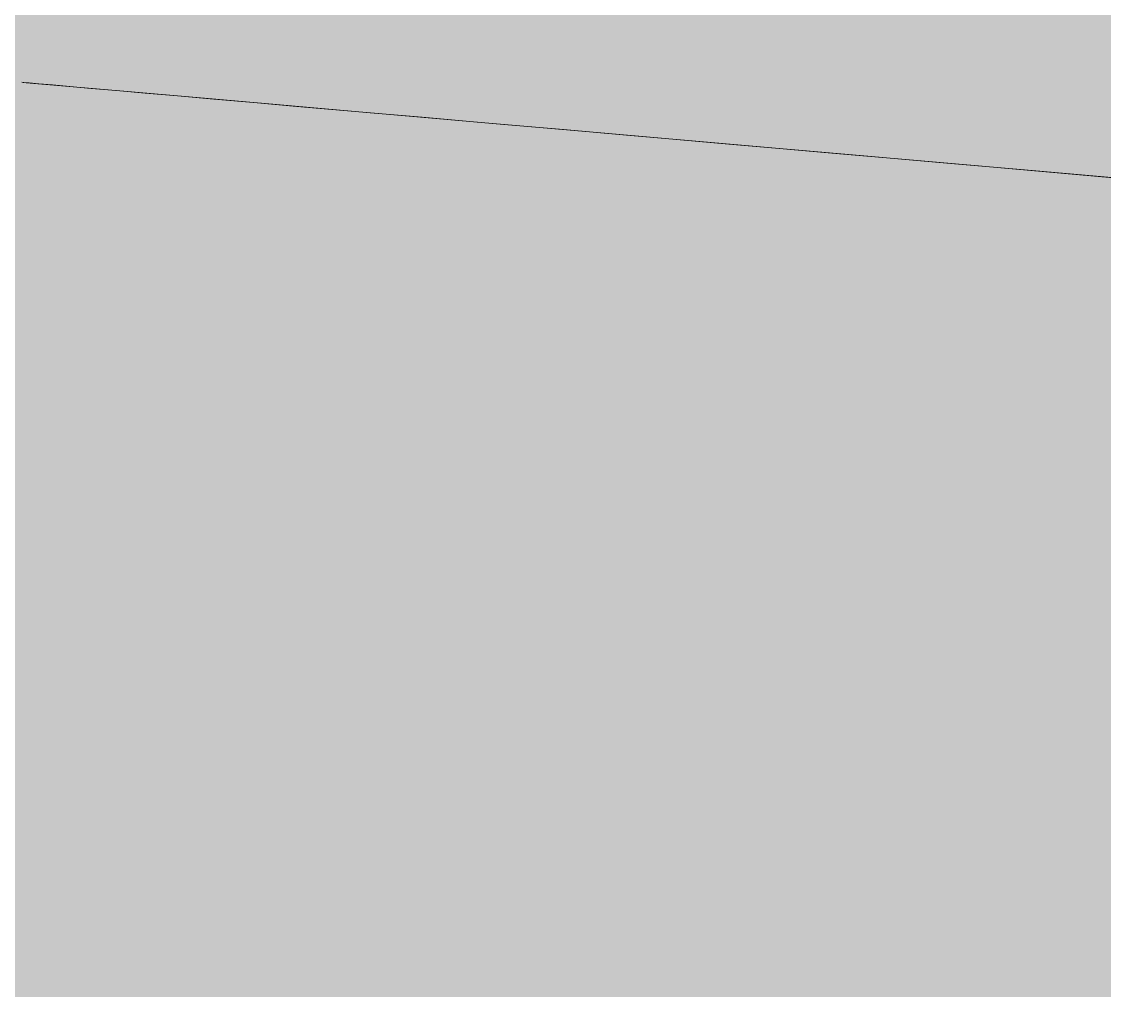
# Model space of a CAD drawing. Header units: millimetres. Extents: x 632 to 546626, y -3890 to 22200.
# Drawn here: x 389634.524 to 389636.733, y 16898.469 to 16900.447 of the extents above; entities that cross this region are included whole.
import ezdxf

# ---------------------------------------------------------------- set-up
doc = ezdxf.new("R2010")
doc.units = ezdxf.units.MM
doc.layers.add('A-270-M_ROOF', color=132, linetype='Continuous', lineweight=13)
doc.layers.add('A-770-ME_FFE_SA', color=91, linetype='Continuous', lineweight=13)

# ---------------------------------------------------------------- blocks, each defined once
blk = doc.blocks.new('Static Line_Sayfa_Metal Deck_Pan Mount - Up to 15 _ pitch - Max 2 Users-1845519-S6_501-SECTION A6')
at = {"layer": 'A-770-ME_FFE_SA', "lineweight": 5, "transparency": 33554432}
for points in [[(4567736.1194, 16883.1307), (4567740.3464, 16931.4452), (4567541.1074, 16948.8763), (4567536.8805, 16900.5619), (4567715.6604, 16884.9207)], [(4567736.1194, 16883.1307), (4567740.3464, 16931.4452), (4567541.1074, 16948.8763), (4567536.8805, 16900.5619), (4567715.6604, 16884.9207)], [(4567736.1194, 16883.1307), (4567740.3464, 16931.4452), (4567541.1074, 16948.8763), (4567536.8805, 16900.5619), (4567715.6604, 16884.9207)], [(4567736.1194, 16883.1307), (4567740.3464, 16931.4452), (4567541.1074, 16948.8763), (4567536.8805, 16900.5619), (4567715.6604, 16884.9207)], [(4567736.1194, 16883.1307), (4567740.3464, 16931.4452), (4567541.1074, 16948.8763), (4567536.8805, 16900.5619), (4567715.6604, 16884.9207)], [(4567736.1194, 16883.1307), (4567740.3464, 16931.4452), (4567541.1074, 16948.8763), (4567536.8805, 16900.5619), (4567715.6604, 16884.9207)], [(4567736.1194, 16883.1307), (4567740.3464, 16931.4452), (4567541.1074, 16948.8763), (4567536.8805, 16900.5619), (4567715.6604, 16884.9207)], [(4567736.1194, 16883.1307), (4567740.3464, 16931.4452), (4567541.1074, 16948.8763), (4567536.8805, 16900.5619), (4567715.6604, 16884.9207)], [(4567736.1194, 16883.1307), (4567740.3464, 16931.4452), (4567541.1075, 16948.8763), (4567536.8805, 16900.5619), (4567715.6604, 16884.9207)], [(4567736.1194, 16883.1307), (4567740.3464, 16931.4452), (4567541.1074, 16948.8763), (4567536.8805, 16900.5619), (4567715.6604, 16884.9207)], [(4567735.9451, 16881.1383), (4567740.1721, 16929.4528), (4567540.9331, 16946.8839), (4567536.7062, 16898.5695), (4567715.6604, 16882.913)], [(4567735.9451, 16881.1383), (4567740.1721, 16929.4528), (4567540.9331, 16946.8839), (4567536.7062, 16898.5695), (4567715.6604, 16882.913)], [(4567735.9451, 16881.1383), (4567740.1721, 16929.4528), (4567540.9331, 16946.8839), (4567536.7062, 16898.5695), (4567715.6604, 16882.913)], [(4567735.9451, 16881.1383), (4567740.1721, 16929.4528), (4567540.9331, 16946.8839), (4567536.7062, 16898.5695), (4567715.6604, 16882.913)], [(4567735.9451, 16881.1383), (4567740.1721, 16929.4528), (4567540.9331, 16946.8839), (4567536.7062, 16898.5695), (4567715.6604, 16882.913)], [(4567735.9451, 16881.1383), (4567740.1721, 16929.4528), (4567540.9331, 16946.8839), (4567536.7062, 16898.5695), (4567715.6604, 16882.913)], [(4567735.9451, 16881.1383), (4567740.1721, 16929.4528), (4567540.9331, 16946.8839), (4567536.7062, 16898.5695), (4567715.6604, 16882.913)], [(4567735.9451, 16881.1383), (4567740.1721, 16929.4528), (4567540.9331, 16946.8839), (4567536.7062, 16898.5695), (4567715.6604, 16882.913)], [(4567735.9451, 16881.1383), (4567740.1721, 16929.4528), (4567540.9331, 16946.8839), (4567536.7062, 16898.5695), (4567715.6604, 16882.913)], [(4567735.9451, 16881.1383), (4567740.1721, 16929.4528), (4567540.9331, 16946.8839), (4567536.7062, 16898.5695), (4567715.6604, 16882.913)]]:
    blk.add_hatch(color=256, dxfattribs=at).paths.add_polyline_path(points)
at = {"layer": 'A-770-ME_FFE_SA', "lineweight": 5}
for p, q in [((4567592.0865, 16900.3219), (4567592.0782, 16900.3227)), ((4567592.0865, 16900.3219), (4567592.0782, 16900.3227)), ((4567592.0865, 16900.3219), (4567592.0782, 16900.3227)), ((4567592.0865, 16900.3219), (4567592.0782, 16900.3227)), ((4567592.0865, 16900.3219), (4567592.0782, 16900.3227)), ((4567592.0865, 16900.3219), (4567592.0782, 16900.3227)), ((4567592.0865, 16900.3219), (4567592.0782, 16900.3227)), ((4567592.0865, 16900.3219), (4567592.0782, 16900.3227)), ((4567592.0865, 16900.3219), (4567592.0782, 16900.3227)), ((4567592.0865, 16900.3219), (4567592.0782, 16900.3227)), ((4567592.0865, 16900.3219), (4567592.0782, 16900.3227)), ((4567592.0865, 16900.3219), (4567592.0782, 16900.3227)), ((4567592.081, 16900.3224), (4567592.0929, 16900.3214)), ((4567592.081, 16900.3224), (4567592.0929, 16900.3214)), ((4567592.081, 16900.3224), (4567592.0929, 16900.3214)), ((4567592.081, 16900.3224), (4567592.0929, 16900.3214)), ((4567592.081, 16900.3224), (4567592.0929, 16900.3214)), ((4567592.081, 16900.3224), (4567592.0929, 16900.3214)), ((4567592.081, 16900.3224), (4567592.0929, 16900.3214)), ((4567592.081, 16900.3224), (4567592.0929, 16900.3214)), ((4567592.081, 16900.3224), (4567592.0929, 16900.3214)), ((4567592.081, 16900.3224), (4567592.0929, 16900.3214)), ((4567592.081, 16900.3224), (4567592.0929, 16900.3214)), ((4567592.081, 16900.3224), (4567592.0929, 16900.3214)), ((4567592.1027, 16900.3205), (4567592.0865, 16900.3219)), ((4567592.1027, 16900.3205), (4567592.0865, 16900.3219)), ((4567592.1027, 16900.3205), (4567592.0865, 16900.3219)), ((4567592.1027, 16900.3205), (4567592.0865, 16900.3219)), ((4567592.1027, 16900.3205), (4567592.0865, 16900.3219)), ((4567592.1027, 16900.3205), (4567592.0865, 16900.3219)), ((4567592.1027, 16900.3205), (4567592.0865, 16900.3219)), ((4567592.1027, 16900.3205), (4567592.0865, 16900.3219)), ((4567592.1027, 16900.3205), (4567592.0865, 16900.3219)), ((4567592.1027, 16900.3205), (4567592.0865, 16900.3219)), ((4567592.1027, 16900.3205), (4567592.0865, 16900.3219)), ((4567592.1027, 16900.3205), (4567592.0865, 16900.3219)), ((4567592.0929, 16900.3214), (4567592.1128, 16900.3196)), ((4567592.0929, 16900.3214), (4567592.1128, 16900.3196)), ((4567592.0929, 16900.3214), (4567592.1128, 16900.3196)), ((4567592.0929, 16900.3214), (4567592.1128, 16900.3196)), ((4567592.0929, 16900.3214), (4567592.1128, 16900.3196)), ((4567592.0929, 16900.3214), (4567592.1128, 16900.3196)), ((4567592.0929, 16900.3214), (4567592.1128, 16900.3196)), ((4567592.0929, 16900.3214), (4567592.1128, 16900.3196)), ((4567592.0929, 16900.3214), (4567592.1128, 16900.3196)), ((4567592.0929, 16900.3214), (4567592.1128, 16900.3196)), ((4567592.0929, 16900.3214), (4567592.1128, 16900.3196)), ((4567592.0929, 16900.3214), (4567592.1128, 16900.3196)), ((4567592.1268, 16900.3184), (4567592.1027, 16900.3205)), ((4567592.1268, 16900.3184), (4567592.1027, 16900.3205)), ((4567592.1268, 16900.3184), (4567592.1027, 16900.3205)), ((4567592.1268, 16900.3184), (4567592.1027, 16900.3205)), ((4567592.1268, 16900.3184), (4567592.1027, 16900.3205)), ((4567592.1268, 16900.3184), (4567592.1027, 16900.3205)), ((4567592.1268, 16900.3184), (4567592.1027, 16900.3205)), ((4567592.1268, 16900.3184), (4567592.1027, 16900.3205)), ((4567592.1268, 16900.3184), (4567592.1027, 16900.3205)), ((4567592.1268, 16900.3184), (4567592.1027, 16900.3205)), ((4567592.1268, 16900.3184), (4567592.1027, 16900.3205)), ((4567592.1268, 16900.3184), (4567592.1027, 16900.3205)), ((4567592.1128, 16900.3196), (4567592.1406, 16900.3172)), ((4567592.1128, 16900.3196), (4567592.1406, 16900.3172)), ((4567592.1128, 16900.3196), (4567592.1406, 16900.3172)), ((4567592.1128, 16900.3196), (4567592.1406, 16900.3172)), ((4567592.1128, 16900.3196), (4567592.1406, 16900.3172)), ((4567592.1128, 16900.3196), (4567592.1406, 16900.3172)), ((4567592.1128, 16900.3196), (4567592.1406, 16900.3172)), ((4567592.1128, 16900.3196), (4567592.1406, 16900.3172)), ((4567592.1128, 16900.3196), (4567592.1406, 16900.3172)), ((4567592.1128, 16900.3196), (4567592.1406, 16900.3172)), ((4567592.1128, 16900.3196), (4567592.1406, 16900.3172)), ((4567592.1128, 16900.3196), (4567592.1406, 16900.3172)), ((4567592.1588, 16900.3156), (4567592.1268, 16900.3184)), ((4567592.1588, 16900.3156), (4567592.1268, 16900.3184)), ((4567592.1588, 16900.3156), (4567592.1268, 16900.3184)), ((4567592.1588, 16900.3156), (4567592.1268, 16900.3184)), ((4567592.1588, 16900.3156), (4567592.1268, 16900.3184)), ((4567592.1588, 16900.3156), (4567592.1268, 16900.3184)), ((4567592.1588, 16900.3156), (4567592.1268, 16900.3184)), ((4567592.1588, 16900.3156), (4567592.1268, 16900.3184)), ((4567592.1588, 16900.3156), (4567592.1268, 16900.3184)), ((4567592.1588, 16900.3156), (4567592.1268, 16900.3184)), ((4567592.1588, 16900.3156), (4567592.1268, 16900.3184)), ((4567592.1588, 16900.3156), (4567592.1268, 16900.3184)), ((4567592.1406, 16900.3172), (4567592.1762, 16900.3141)), ((4567592.1406, 16900.3172), (4567592.1762, 16900.3141)), ((4567592.1406, 16900.3172), (4567592.1762, 16900.3141)), ((4567592.1406, 16900.3172), (4567592.1762, 16900.3141)), ((4567592.1406, 16900.3172), (4567592.1762, 16900.3141)), ((4567592.1406, 16900.3172), (4567592.1762, 16900.3141)), ((4567592.1406, 16900.3172), (4567592.1762, 16900.3141)), ((4567592.1406, 16900.3172), (4567592.1762, 16900.3141)), ((4567592.1406, 16900.3172), (4567592.1762, 16900.3141)), ((4567592.1406, 16900.3172), (4567592.1762, 16900.3141)), ((4567592.1406, 16900.3172), (4567592.1762, 16900.3141)), ((4567592.1406, 16900.3172), (4567592.1762, 16900.3141)), ((4567592.1986, 16900.3121), (4567592.1588, 16900.3156)), ((4567592.1986, 16900.3121), (4567592.1588, 16900.3156)), ((4567592.1986, 16900.3121), (4567592.1588, 16900.3156)), ((4567592.1986, 16900.3121), (4567592.1588, 16900.3156)), ((4567592.1986, 16900.3121), (4567592.1588, 16900.3156)), ((4567592.1986, 16900.3121), (4567592.1588, 16900.3156)), ((4567592.1986, 16900.3121), (4567592.1588, 16900.3156)), ((4567592.1986, 16900.3121), (4567592.1588, 16900.3156)), ((4567592.1986, 16900.3121), (4567592.1588, 16900.3156)), ((4567592.1986, 16900.3121), (4567592.1588, 16900.3156)), ((4567592.1986, 16900.3121), (4567592.1588, 16900.3156)), ((4567592.1986, 16900.3121), (4567592.1588, 16900.3156)), ((4567592.1762, 16900.3141), (4567592.2196, 16900.3103)), ((4567592.1762, 16900.3141), (4567592.2196, 16900.3103)), ((4567592.1762, 16900.3141), (4567592.2196, 16900.3103)), ((4567592.1762, 16900.3141), (4567592.2196, 16900.3103)), ((4567592.1762, 16900.3141), (4567592.2196, 16900.3103)), ((4567592.1762, 16900.3141), (4567592.2196, 16900.3103)), ((4567592.1762, 16900.3141), (4567592.2196, 16900.3103)), ((4567592.1762, 16900.3141), (4567592.2196, 16900.3103)), ((4567592.1762, 16900.3141), (4567592.2196, 16900.3103)), ((4567592.1762, 16900.3141), (4567592.2196, 16900.3103)), ((4567592.1762, 16900.3141), (4567592.2196, 16900.3103)), ((4567592.1762, 16900.3141), (4567592.2196, 16900.3103)), ((4567592.2462, 16900.3079), (4567592.1986, 16900.3121)), ((4567592.2462, 16900.3079), (4567592.1986, 16900.3121)), ((4567592.2462, 16900.3079), (4567592.1986, 16900.3121)), ((4567592.2462, 16900.3079), (4567592.1986, 16900.3121)), ((4567592.2462, 16900.3079), (4567592.1986, 16900.3121)), ((4567592.2462, 16900.3079), (4567592.1986, 16900.3121)), ((4567592.2462, 16900.3079), (4567592.1986, 16900.3121)), ((4567592.2462, 16900.3079), (4567592.1986, 16900.3121)), ((4567592.2462, 16900.3079), (4567592.1986, 16900.3121)), ((4567592.2462, 16900.3079), (4567592.1986, 16900.3121)), ((4567592.2462, 16900.3079), (4567592.1986, 16900.3121)), ((4567592.2462, 16900.3079), (4567592.1986, 16900.3121)), ((4567592.2196, 16900.3103), (4567592.2707, 16900.3058)), ((4567592.2196, 16900.3103), (4567592.2707, 16900.3058)), ((4567592.2196, 16900.3103), (4567592.2707, 16900.3058)), ((4567592.2196, 16900.3103), (4567592.2707, 16900.3058)), ((4567592.2196, 16900.3103), (4567592.2707, 16900.3058)), ((4567592.2196, 16900.3103), (4567592.2707, 16900.3058)), ((4567592.2196, 16900.3103), (4567592.2707, 16900.3058)), ((4567592.2196, 16900.3103), (4567592.2707, 16900.3058)), ((4567592.2196, 16900.3103), (4567592.2707, 16900.3058)), ((4567592.2196, 16900.3103), (4567592.2707, 16900.3058)), ((4567592.2196, 16900.3103), (4567592.2707, 16900.3058)), ((4567592.2196, 16900.3103), (4567592.2707, 16900.3058)), ((4567592.3015, 16900.3031), (4567592.2462, 16900.3079)), ((4567592.3015, 16900.3031), (4567592.2462, 16900.3079)), ((4567592.3015, 16900.3031), (4567592.2462, 16900.3079)), ((4567592.3015, 16900.3031), (4567592.2462, 16900.3079)), ((4567592.3015, 16900.3031), (4567592.2462, 16900.3079)), ((4567592.3015, 16900.3031), (4567592.2462, 16900.3079)), ((4567592.3015, 16900.3031), (4567592.2462, 16900.3079)), ((4567592.3015, 16900.3031), (4567592.2462, 16900.3079)), ((4567592.3015, 16900.3031), (4567592.2462, 16900.3079)), ((4567592.3015, 16900.3031), (4567592.2462, 16900.3079)), ((4567592.3015, 16900.3031), (4567592.2462, 16900.3079)), ((4567592.3015, 16900.3031), (4567592.2462, 16900.3079)), ((4567592.2707, 16900.3058), (4567592.3295, 16900.3007)), ((4567592.2707, 16900.3058), (4567592.3295, 16900.3007)), ((4567592.2707, 16900.3058), (4567592.3295, 16900.3007)), ((4567592.2707, 16900.3058), (4567592.3295, 16900.3007)), ((4567592.2707, 16900.3058), (4567592.3295, 16900.3007)), ((4567592.2707, 16900.3058), (4567592.3295, 16900.3007)), ((4567592.2707, 16900.3058), (4567592.3295, 16900.3007)), ((4567592.2707, 16900.3058), (4567592.3295, 16900.3007)), ((4567592.2707, 16900.3058), (4567592.3295, 16900.3007)), ((4567592.2707, 16900.3058), (4567592.3295, 16900.3007)), ((4567592.2707, 16900.3058), (4567592.3295, 16900.3007)), ((4567592.2707, 16900.3058), (4567592.3295, 16900.3007)), ((4567592.3644, 16900.2976), (4567592.3015, 16900.3031)), ((4567592.3644, 16900.2976), (4567592.3015, 16900.3031)), ((4567592.3644, 16900.2976), (4567592.3015, 16900.3031)), ((4567592.3644, 16900.2976), (4567592.3015, 16900.3031)), ((4567592.3644, 16900.2976), (4567592.3015, 16900.3031)), ((4567592.3644, 16900.2976), (4567592.3015, 16900.3031)), ((4567592.3644, 16900.2976), (4567592.3015, 16900.3031)), ((4567592.3644, 16900.2976), (4567592.3015, 16900.3031)), ((4567592.3644, 16900.2976), (4567592.3015, 16900.3031)), ((4567592.3644, 16900.2976), (4567592.3015, 16900.3031)), ((4567592.3644, 16900.2976), (4567592.3015, 16900.3031)), ((4567592.3644, 16900.2976), (4567592.3015, 16900.3031)), ((4567592.3295, 16900.3007), (4567592.3959, 16900.2949)), ((4567592.3295, 16900.3007), (4567592.3959, 16900.2949)), ((4567592.3295, 16900.3007), (4567592.3959, 16900.2949)), ((4567592.3295, 16900.3007), (4567592.3959, 16900.2949)), ((4567592.3295, 16900.3007), (4567592.3959, 16900.2949)), ((4567592.3295, 16900.3007), (4567592.3959, 16900.2949)), ((4567592.3295, 16900.3007), (4567592.3959, 16900.2949)), ((4567592.3295, 16900.3007), (4567592.3959, 16900.2949)), ((4567592.3295, 16900.3007), (4567592.3959, 16900.2949)), ((4567592.3295, 16900.3007), (4567592.3959, 16900.2949)), ((4567592.3295, 16900.3007), (4567592.3959, 16900.2949)), ((4567592.3295, 16900.3007), (4567592.3959, 16900.2949)), ((4567592.4348, 16900.2915), (4567592.3644, 16900.2976)), ((4567592.4348, 16900.2915), (4567592.3644, 16900.2976)), ((4567592.4348, 16900.2915), (4567592.3644, 16900.2976)), ((4567592.4348, 16900.2915), (4567592.3644, 16900.2976)), ((4567592.4348, 16900.2915), (4567592.3644, 16900.2976)), ((4567592.4348, 16900.2915), (4567592.3644, 16900.2976)), ((4567592.4348, 16900.2915), (4567592.3644, 16900.2976)), ((4567592.4348, 16900.2915), (4567592.3644, 16900.2976)), ((4567592.4348, 16900.2915), (4567592.3644, 16900.2976)), ((4567592.4348, 16900.2915), (4567592.3644, 16900.2976)), ((4567592.4348, 16900.2915), (4567592.3644, 16900.2976)), ((4567592.4348, 16900.2915), (4567592.3644, 16900.2976)), ((4567592.4348, 16900.2915), (4567592.3644, 16900.2976)), ((4567592.3959, 16900.2949), (4567592.4696, 16900.2884)), ((4567592.3959, 16900.2949), (4567592.4696, 16900.2884)), ((4567592.3959, 16900.2949), (4567592.4696, 16900.2884)), ((4567592.3959, 16900.2949), (4567592.4696, 16900.2884)), ((4567592.3959, 16900.2949), (4567592.4696, 16900.2884)), ((4567592.3959, 16900.2949), (4567592.4696, 16900.2884)), ((4567592.3959, 16900.2949), (4567592.4696, 16900.2884)), ((4567592.3959, 16900.2949), (4567592.4696, 16900.2884)), ((4567592.3959, 16900.2949), (4567592.4696, 16900.2884)), ((4567592.3959, 16900.2949), (4567592.4696, 16900.2884)), ((4567592.3959, 16900.2949), (4567592.4696, 16900.2884)), ((4567592.3959, 16900.2949), (4567592.4696, 16900.2884)), ((4567592.5125, 16900.2847), (4567592.4348, 16900.2915)), ((4567592.5125, 16900.2847), (4567592.4348, 16900.2915)), ((4567592.5125, 16900.2847), (4567592.4348, 16900.2915)), ((4567592.5125, 16900.2847), (4567592.4348, 16900.2915)), ((4567592.5125, 16900.2847), (4567592.4348, 16900.2915)), ((4567592.5125, 16900.2847), (4567592.4348, 16900.2915)), ((4567592.5125, 16900.2847), (4567592.4348, 16900.2915)), ((4567592.5125, 16900.2847), (4567592.4348, 16900.2915)), ((4567592.5125, 16900.2847), (4567592.4348, 16900.2915)), ((4567592.5125, 16900.2847), (4567592.4348, 16900.2915)), ((4567592.5125, 16900.2847), (4567592.4348, 16900.2915)), ((4567592.5125, 16900.2847), (4567592.4348, 16900.2915)), ((4567592.4696, 16900.2884), (4567592.5508, 16900.2813)), ((4567592.4696, 16900.2884), (4567592.5508, 16900.2813)), ((4567592.4696, 16900.2884), (4567592.5508, 16900.2813)), ((4567592.4696, 16900.2884), (4567592.5508, 16900.2813)), ((4567592.4696, 16900.2884), (4567592.5508, 16900.2813)), ((4567592.4696, 16900.2884), (4567592.5508, 16900.2813)), ((4567592.4696, 16900.2884), (4567592.5508, 16900.2813)), ((4567592.4696, 16900.2884), (4567592.5508, 16900.2813)), ((4567592.4696, 16900.2884), (4567592.5508, 16900.2813)), ((4567592.4696, 16900.2884), (4567592.5508, 16900.2813)), ((4567592.4696, 16900.2884), (4567592.5508, 16900.2813)), ((4567592.4696, 16900.2884), (4567592.5508, 16900.2813)), ((4567592.5975, 16900.2772), (4567592.5125, 16900.2847)), ((4567592.5975, 16900.2772), (4567592.5125, 16900.2847)), ((4567592.5975, 16900.2772), (4567592.5125, 16900.2847)), ((4567592.5975, 16900.2772), (4567592.5125, 16900.2847)), ((4567592.5975, 16900.2772), (4567592.5125, 16900.2847)), ((4567592.5975, 16900.2772), (4567592.5125, 16900.2847)), ((4567592.5975, 16900.2772), (4567592.5125, 16900.2847)), ((4567592.5975, 16900.2772), (4567592.5125, 16900.2847)), ((4567592.5975, 16900.2772), (4567592.5125, 16900.2847)), ((4567592.5975, 16900.2772), (4567592.5125, 16900.2847)), ((4567592.5976, 16900.2772), (4567592.5125, 16900.2847)), ((4567592.5975, 16900.2772), (4567592.5125, 16900.2847)), ((4567592.5508, 16900.2813), (4567592.6391, 16900.2736)), ((4567592.5508, 16900.2813), (4567592.6391, 16900.2736)), ((4567592.5508, 16900.2813), (4567592.6391, 16900.2736)), ((4567592.5508, 16900.2813), (4567592.6391, 16900.2736)), ((4567592.5508, 16900.2813), (4567592.6391, 16900.2736)), ((4567592.5508, 16900.2813), (4567592.6391, 16900.2736)), ((4567592.5508, 16900.2813), (4567592.6391, 16900.2736)), ((4567592.5508, 16900.2813), (4567592.6391, 16900.2736)), ((4567592.5508, 16900.2813), (4567592.6391, 16900.2736)), ((4567592.5508, 16900.2813), (4567592.6391, 16900.2736)), ((4567592.5508, 16900.2813), (4567592.6391, 16900.2736)), ((4567592.5508, 16900.2813), (4567592.6391, 16900.2736)), ((4567592.6897, 16900.2692), (4567592.5975, 16900.2772)), ((4567592.6897, 16900.2692), (4567592.5975, 16900.2772)), ((4567592.6897, 16900.2692), (4567592.5975, 16900.2772)), ((4567592.6897, 16900.2692), (4567592.5975, 16900.2772)), ((4567592.6897, 16900.2692), (4567592.5975, 16900.2772)), ((4567592.6897, 16900.2692), (4567592.5975, 16900.2772)), ((4567592.6897, 16900.2692), (4567592.5975, 16900.2772)), ((4567592.6897, 16900.2692), (4567592.5975, 16900.2772)), ((4567592.6897, 16900.2692), (4567592.5975, 16900.2772)), ((4567592.6897, 16900.2692), (4567592.5975, 16900.2772)), ((4567592.6897, 16900.2692), (4567592.5975, 16900.2772)), ((4567592.6897, 16900.2692), (4567592.5976, 16900.2772)), ((4567592.6391, 16900.2736), (4567592.7344, 16900.2652)), ((4567592.6391, 16900.2736), (4567592.7344, 16900.2652)), ((4567592.6391, 16900.2736), (4567592.7344, 16900.2652)), ((4567592.6391, 16900.2736), (4567592.7344, 16900.2652)), ((4567592.6391, 16900.2736), (4567592.7344, 16900.2652)), ((4567592.6391, 16900.2736), (4567592.7344, 16900.2652)), ((4567592.6391, 16900.2736), (4567592.7344, 16900.2652)), ((4567592.6391, 16900.2736), (4567592.7344, 16900.2652)), ((4567592.6391, 16900.2736), (4567592.7344, 16900.2652)), ((4567592.6391, 16900.2736), (4567592.7344, 16900.2652)), ((4567592.6391, 16900.2736), (4567592.7345, 16900.2652)), ((4567592.6391, 16900.2736), (4567592.7344, 16900.2652)), ((4567592.7888, 16900.2605), (4567592.6897, 16900.2692)), ((4567592.7888, 16900.2605), (4567592.6897, 16900.2692)), ((4567592.7888, 16900.2605), (4567592.6897, 16900.2692)), ((4567592.7888, 16900.2605), (4567592.6897, 16900.2692)), ((4567592.7888, 16900.2605), (4567592.6897, 16900.2692)), ((4567592.7888, 16900.2605), (4567592.6897, 16900.2692)), ((4567592.7888, 16900.2605), (4567592.6897, 16900.2692)), ((4567592.7888, 16900.2605), (4567592.6897, 16900.2692)), ((4567592.7888, 16900.2605), (4567592.6897, 16900.2692)), ((4567592.7888, 16900.2605), (4567592.6897, 16900.2692)), ((4567592.7888, 16900.2605), (4567592.6897, 16900.2692)), ((4567592.7888, 16900.2605), (4567592.6897, 16900.2692)), ((4567592.7344, 16900.2652), (4567592.8367, 16900.2563)), ((4567592.7344, 16900.2652), (4567592.8367, 16900.2563)), ((4567592.7344, 16900.2652), (4567592.8367, 16900.2563)), ((4567592.7344, 16900.2652), (4567592.8367, 16900.2563)), ((4567592.7344, 16900.2652), (4567592.8367, 16900.2563)), ((4567592.7344, 16900.2652), (4567592.8367, 16900.2563)), ((4567592.7344, 16900.2652), (4567592.8367, 16900.2563)), ((4567592.7344, 16900.2652), (4567592.8367, 16900.2563)), ((4567592.7344, 16900.2652), (4567592.8367, 16900.2563)), ((4567592.7344, 16900.2652), (4567592.8367, 16900.2563)), ((4567592.7344, 16900.2652), (4567592.8367, 16900.2563)), ((4567592.7345, 16900.2652), (4567592.8367, 16900.2563)), ((4567592.8948, 16900.2512), (4567592.7888, 16900.2605)), ((4567592.8948, 16900.2512), (4567592.7888, 16900.2605)), ((4567592.8948, 16900.2512), (4567592.7888, 16900.2605)), ((4567592.8948, 16900.2512), (4567592.7888, 16900.2605)), ((4567592.8948, 16900.2512), (4567592.7888, 16900.2605)), ((4567592.8948, 16900.2512), (4567592.7888, 16900.2605)), ((4567592.8948, 16900.2512), (4567592.7888, 16900.2605)), ((4567592.8948, 16900.2512), (4567592.7888, 16900.2605)), ((4567592.8948, 16900.2512), (4567592.7888, 16900.2605)), ((4567592.8948, 16900.2512), (4567592.7888, 16900.2605)), ((4567592.8948, 16900.2512), (4567592.7888, 16900.2605)), ((4567592.8948, 16900.2512), (4567592.7888, 16900.2605)), ((4567592.8367, 16900.2563), (4567592.9457, 16900.2467)), ((4567592.8367, 16900.2563), (4567592.9457, 16900.2467)), ((4567592.8367, 16900.2563), (4567592.9457, 16900.2467)), ((4567592.8367, 16900.2563), (4567592.9457, 16900.2467)), ((4567592.8367, 16900.2563), (4567592.9457, 16900.2467)), ((4567592.8367, 16900.2563), (4567592.9457, 16900.2467)), ((4567592.8367, 16900.2563), (4567592.9457, 16900.2467)), ((4567592.8367, 16900.2563), (4567592.9457, 16900.2467)), ((4567592.8367, 16900.2563), (4567592.9457, 16900.2467)), ((4567592.8367, 16900.2563), (4567592.9457, 16900.2467)), ((4567592.8367, 16900.2563), (4567592.9458, 16900.2467)), ((4567592.8367, 16900.2563), (4567592.9457, 16900.2467)), ((4567593.0073, 16900.2414), (4567592.8948, 16900.2512)), ((4567593.0073, 16900.2414), (4567592.8948, 16900.2512)), ((4567593.0073, 16900.2414), (4567592.8948, 16900.2512)), ((4567593.0073, 16900.2414), (4567592.8948, 16900.2512)), ((4567593.0073, 16900.2414), (4567592.8948, 16900.2512)), ((4567593.0073, 16900.2414), (4567592.8948, 16900.2512)), ((4567593.0073, 16900.2414), (4567592.8948, 16900.2512)), ((4567593.0073, 16900.2414), (4567592.8948, 16900.2512)), ((4567593.0073, 16900.2414), (4567592.8948, 16900.2512)), ((4567593.0073, 16900.2414), (4567592.8948, 16900.2512)), ((4567593.0073, 16900.2414), (4567592.8948, 16900.2512)), ((4567593.0073, 16900.2414), (4567592.8948, 16900.2512)), ((4567592.9457, 16900.2467), (4567593.0613, 16900.2366)), ((4567592.9457, 16900.2467), (4567593.0613, 16900.2366)), ((4567592.9457, 16900.2467), (4567593.0613, 16900.2366)), ((4567592.9457, 16900.2467), (4567593.0613, 16900.2366)), ((4567592.9457, 16900.2467), (4567593.0613, 16900.2366)), ((4567592.9457, 16900.2467), (4567593.0613, 16900.2366)), ((4567592.9457, 16900.2467), (4567593.0613, 16900.2366)), ((4567592.9457, 16900.2467), (4567593.0613, 16900.2366)), ((4567592.9457, 16900.2467), (4567593.0613, 16900.2366)), ((4567592.9457, 16900.2467), (4567593.0613, 16900.2366)), ((4567592.9457, 16900.2467), (4567593.0613, 16900.2366)), ((4567592.9458, 16900.2467), (4567593.0613, 16900.2366)), ((4567593.1264, 16900.2309), (4567593.0073, 16900.2414)), ((4567593.1264, 16900.2309), (4567593.0073, 16900.2414)), ((4567593.1264, 16900.2309), (4567593.0073, 16900.2414)), ((4567593.1264, 16900.2309), (4567593.0073, 16900.2414)), ((4567593.1264, 16900.2309), (4567593.0073, 16900.2414)), ((4567593.1264, 16900.2309), (4567593.0073, 16900.2414)), ((4567593.1264, 16900.2309), (4567593.0073, 16900.2414)), ((4567593.1264, 16900.2309), (4567593.0073, 16900.2414)), ((4567593.1264, 16900.2309), (4567593.0073, 16900.2414)), ((4567593.1264, 16900.2309), (4567593.0073, 16900.2414)), ((4567593.1264, 16900.2309), (4567593.0073, 16900.2414)), ((4567593.1264, 16900.2309), (4567593.0073, 16900.2414)), ((4567593.0613, 16900.2366), (4567593.1833, 16900.226)), ((4567593.0613, 16900.2366), (4567593.1833, 16900.226)), ((4567593.0613, 16900.2366), (4567593.1833, 16900.226)), ((4567593.0613, 16900.2366), (4567593.1833, 16900.226)), ((4567593.0613, 16900.2366), (4567593.1833, 16900.226)), ((4567593.0613, 16900.2366), (4567593.1833, 16900.226)), ((4567593.0613, 16900.2366), (4567593.1833, 16900.226)), ((4567593.0613, 16900.2366), (4567593.1833, 16900.226)), ((4567593.0613, 16900.2366), (4567593.1833, 16900.226)), ((4567593.0613, 16900.2366), (4567593.1833, 16900.226)), ((4567593.0613, 16900.2366), (4567593.1833, 16900.226)), ((4567593.0613, 16900.2366), (4567593.1833, 16900.226)), ((4567593.2517, 16900.22), (4567593.1264, 16900.2309)), ((4567593.2517, 16900.22), (4567593.1264, 16900.2309)), ((4567593.2517, 16900.22), (4567593.1264, 16900.2309)), ((4567593.2517, 16900.22), (4567593.1264, 16900.2309)), ((4567593.2517, 16900.22), (4567593.1264, 16900.2309)), ((4567593.2517, 16900.22), (4567593.1264, 16900.2309)), ((4567593.2517, 16900.22), (4567593.1264, 16900.2309)), ((4567593.2517, 16900.22), (4567593.1264, 16900.2309)), ((4567593.2517, 16900.22), (4567593.1264, 16900.2309)), ((4567593.2517, 16900.22), (4567593.1264, 16900.2309)), ((4567593.2517, 16900.22), (4567593.1264, 16900.2309)), ((4567593.2517, 16900.22), (4567593.1264, 16900.2309)), ((4567593.1833, 16900.226), (4567593.3115, 16900.2148)), ((4567593.1833, 16900.226), (4567593.3115, 16900.2148)), ((4567593.1833, 16900.226), (4567593.3115, 16900.2148)), ((4567593.1833, 16900.226), (4567593.3115, 16900.2148)), ((4567593.1833, 16900.226), (4567593.3115, 16900.2148)), ((4567593.1833, 16900.226), (4567593.3115, 16900.2148)), ((4567593.1833, 16900.226), (4567593.3115, 16900.2148)), ((4567593.1833, 16900.226), (4567593.3115, 16900.2148)), ((4567593.1833, 16900.226), (4567593.3115, 16900.2148)), ((4567593.1833, 16900.226), (4567593.3115, 16900.2148)), ((4567593.1833, 16900.226), (4567593.3115, 16900.2148)), ((4567593.1833, 16900.226), (4567593.3115, 16900.2148)), ((4567593.3831, 16900.2085), (4567593.2517, 16900.22)), ((4567593.3831, 16900.2085), (4567593.2517, 16900.22)), ((4567593.3831, 16900.2085), (4567593.2517, 16900.22)), ((4567593.3831, 16900.2085), (4567593.2517, 16900.22)), ((4567593.3831, 16900.2085), (4567593.2517, 16900.22)), ((4567593.3831, 16900.2085), (4567593.2517, 16900.22)), ((4567593.3831, 16900.2085), (4567593.2517, 16900.22)), ((4567593.3831, 16900.2085), (4567593.2517, 16900.22)), ((4567593.3831, 16900.2085), (4567593.2517, 16900.22)), ((4567593.3831, 16900.2085), (4567593.2517, 16900.22)), ((4567593.3831, 16900.2085), (4567593.2517, 16900.22)), ((4567593.3831, 16900.2085), (4567593.2517, 16900.22)), ((4567593.3115, 16900.2148), (4567593.4456, 16900.203)), ((4567593.3115, 16900.2148), (4567593.4456, 16900.203)), ((4567593.3115, 16900.2148), (4567593.4456, 16900.203)), ((4567593.3115, 16900.2148), (4567593.4456, 16900.203)), ((4567593.3115, 16900.2148), (4567593.4456, 16900.203)), ((4567593.3115, 16900.2148), (4567593.4456, 16900.203)), ((4567593.3115, 16900.2148), (4567593.4456, 16900.203)), ((4567593.3115, 16900.2148), (4567593.4456, 16900.203)), ((4567593.3115, 16900.2148), (4567593.4456, 16900.203)), ((4567593.3115, 16900.2148), (4567593.4456, 16900.203)), ((4567593.3115, 16900.2148), (4567593.4456, 16900.203)), ((4567593.3115, 16900.2148), (4567593.4456, 16900.203)), ((4567593.5204, 16900.1965), (4567593.3831, 16900.2085)), ((4567593.5204, 16900.1965), (4567593.3831, 16900.2085)), ((4567593.5204, 16900.1965), (4567593.3831, 16900.2085)), ((4567593.5204, 16900.1965), (4567593.3831, 16900.2085)), ((4567593.5204, 16900.1965), (4567593.3831, 16900.2085)), ((4567593.5204, 16900.1965), (4567593.3831, 16900.2085)), ((4567593.5204, 16900.1965), (4567593.3831, 16900.2085)), ((4567593.5204, 16900.1965), (4567593.3831, 16900.2085)), ((4567593.5204, 16900.1965), (4567593.3831, 16900.2085)), ((4567593.5204, 16900.1965), (4567593.3831, 16900.2085)), ((4567593.5204, 16900.1965), (4567593.3831, 16900.2085)), ((4567593.5204, 16900.1965), (4567593.3831, 16900.2085)), ((4567593.4456, 16900.203), (4567593.5855, 16900.1908)), ((4567593.4456, 16900.203), (4567593.5855, 16900.1908)), ((4567593.4456, 16900.203), (4567593.5855, 16900.1908)), ((4567593.4456, 16900.203), (4567593.5855, 16900.1908)), ((4567593.4456, 16900.203), (4567593.5855, 16900.1908)), ((4567593.4456, 16900.203), (4567593.5855, 16900.1908)), ((4567593.4456, 16900.203), (4567593.5855, 16900.1908)), ((4567593.4456, 16900.203), (4567593.5855, 16900.1908)), ((4567593.4456, 16900.203), (4567593.5855, 16900.1908)), ((4567593.4456, 16900.203), (4567593.5855, 16900.1908)), ((4567593.4456, 16900.203), (4567593.5855, 16900.1908)), ((4567593.4456, 16900.203), (4567593.5855, 16900.1908)), ((4567593.6633, 16900.184), (4567593.5204, 16900.1965)), ((4567593.6633, 16900.184), (4567593.5204, 16900.1965)), ((4567593.6633, 16900.184), (4567593.5204, 16900.1965)), ((4567593.6633, 16900.184), (4567593.5204, 16900.1965)), ((4567593.6633, 16900.184), (4567593.5204, 16900.1965)), ((4567593.6633, 16900.184), (4567593.5204, 16900.1965)), ((4567593.6633, 16900.184), (4567593.5204, 16900.1965)), ((4567593.6633, 16900.184), (4567593.5204, 16900.1965)), ((4567593.6633, 16900.184), (4567593.5204, 16900.1965)), ((4567593.6633, 16900.184), (4567593.5204, 16900.1965)), ((4567593.6634, 16900.184), (4567593.5204, 16900.1965)), ((4567593.6633, 16900.184), (4567593.5204, 16900.1965)), ((4567593.5855, 16900.1908), (4567593.731, 16900.1781)), ((4567593.5855, 16900.1908), (4567593.731, 16900.1781)), ((4567593.5855, 16900.1908), (4567593.731, 16900.1781)), ((4567593.5855, 16900.1908), (4567593.731, 16900.1781)), ((4567593.5855, 16900.1908), (4567593.731, 16900.1781)), ((4567593.5855, 16900.1908), (4567593.731, 16900.1781)), ((4567593.5855, 16900.1908), (4567593.731, 16900.1781)), ((4567593.5855, 16900.1908), (4567593.731, 16900.1781)), ((4567593.5855, 16900.1908), (4567593.731, 16900.1781)), ((4567593.5855, 16900.1908), (4567593.731, 16900.1781)), ((4567593.5855, 16900.1908), (4567593.731, 16900.1781)), ((4567593.5855, 16900.1908), (4567593.731, 16900.1781)), ((4567593.8117, 16900.171), (4567593.6633, 16900.184)), ((4567593.8117, 16900.171), (4567593.6633, 16900.184)), ((4567593.8117, 16900.171), (4567593.6633, 16900.184)), ((4567593.8117, 16900.171), (4567593.6633, 16900.184)), ((4567593.8117, 16900.171), (4567593.6633, 16900.184)), ((4567593.8117, 16900.171), (4567593.6633, 16900.184)), ((4567593.8117, 16900.171), (4567593.6633, 16900.184)), ((4567593.8117, 16900.171), (4567593.6633, 16900.184)), ((4567593.8117, 16900.171), (4567593.6633, 16900.184)), ((4567593.8117, 16900.171), (4567593.6633, 16900.184)), ((4567593.8117, 16900.171), (4567593.6633, 16900.184)), ((4567593.8117, 16900.171), (4567593.6634, 16900.184)), ((4567593.731, 16900.1781), (4567593.8817, 16900.1649)), ((4567593.731, 16900.1781), (4567593.8817, 16900.1649)), ((4567593.731, 16900.1781), (4567593.8817, 16900.1649)), ((4567593.731, 16900.1781), (4567593.8817, 16900.1649)), ((4567593.731, 16900.1781), (4567593.8817, 16900.1649)), ((4567593.731, 16900.1781), (4567593.8817, 16900.1649)), ((4567593.731, 16900.1781), (4567593.8817, 16900.1649)), ((4567593.731, 16900.1781), (4567593.8817, 16900.1649)), ((4567593.731, 16900.1781), (4567593.8817, 16900.1649)), ((4567593.731, 16900.1781), (4567593.8817, 16900.1649)), ((4567593.731, 16900.1781), (4567593.8817, 16900.1649)), ((4567593.731, 16900.1781), (4567593.8817, 16900.1649)), ((4567593.9652, 16900.1576), (4567593.8117, 16900.171)), ((4567593.9652, 16900.1576), (4567593.8117, 16900.171)), ((4567593.9652, 16900.1576), (4567593.8117, 16900.171)), ((4567593.9652, 16900.1576), (4567593.8117, 16900.171)), ((4567593.9652, 16900.1576), (4567593.8117, 16900.171)), ((4567593.9652, 16900.1576), (4567593.8117, 16900.171)), ((4567593.9652, 16900.1576), (4567593.8117, 16900.171)), ((4567593.9652, 16900.1576), (4567593.8117, 16900.171)), ((4567593.9652, 16900.1576), (4567593.8117, 16900.171)), ((4567593.9652, 16900.1576), (4567593.8117, 16900.171)), ((4567593.9652, 16900.1576), (4567593.8117, 16900.171)), ((4567593.9652, 16900.1576), (4567593.8117, 16900.171)), ((4567593.8817, 16900.1649), (4567594.0375, 16900.1512)), ((4567593.8817, 16900.1649), (4567594.0375, 16900.1512)), ((4567593.8817, 16900.1649), (4567594.0375, 16900.1512)), ((4567593.8817, 16900.1649), (4567594.0375, 16900.1512)), ((4567593.8817, 16900.1649), (4567594.0375, 16900.1512)), ((4567593.8817, 16900.1649), (4567594.0375, 16900.1512)), ((4567593.8817, 16900.1649), (4567594.0375, 16900.1512)), ((4567593.8817, 16900.1649), (4567594.0375, 16900.1512)), ((4567593.8817, 16900.1649), (4567594.0375, 16900.1512)), ((4567593.8817, 16900.1649), (4567594.0375, 16900.1512)), ((4567593.8817, 16900.1649), (4567594.0375, 16900.1512)), ((4567593.8817, 16900.1649), (4567594.0375, 16900.1512)), ((4567594.1237, 16900.1437), (4567593.9652, 16900.1576)), ((4567594.1237, 16900.1437), (4567593.9652, 16900.1576)), ((4567594.1237, 16900.1437), (4567593.9652, 16900.1576)), ((4567594.1237, 16900.1437), (4567593.9652, 16900.1576)), ((4567594.1237, 16900.1437), (4567593.9652, 16900.1576)), ((4567594.1237, 16900.1437), (4567593.9652, 16900.1576)), ((4567594.1237, 16900.1437), (4567593.9652, 16900.1576)), ((4567594.1237, 16900.1437), (4567593.9652, 16900.1576)), ((4567594.1237, 16900.1437), (4567593.9652, 16900.1576)), ((4567594.1237, 16900.1437), (4567593.9652, 16900.1576)), ((4567594.1237, 16900.1437), (4567593.9652, 16900.1576)), ((4567594.1237, 16900.1437), (4567593.9652, 16900.1576)), ((4567594.0375, 16900.1512), (4567594.1982, 16900.1372)), ((4567594.0375, 16900.1512), (4567594.1982, 16900.1372)), ((4567594.0375, 16900.1512), (4567594.1982, 16900.1372)), ((4567594.0375, 16900.1512), (4567594.1982, 16900.1372)), ((4567594.0375, 16900.1512), (4567594.1982, 16900.1372)), ((4567594.0375, 16900.1512), (4567594.1982, 16900.1372)), ((4567594.0375, 16900.1512), (4567594.1982, 16900.1372)), ((4567594.0375, 16900.1512), (4567594.1982, 16900.1372)), ((4567594.0375, 16900.1512), (4567594.1982, 16900.1372)), ((4567594.0375, 16900.1512), (4567594.1982, 16900.1372)), ((4567594.0375, 16900.1512), (4567594.1982, 16900.1372)), ((4567594.0375, 16900.1512), (4567594.1982, 16900.1372)), ((4567594.0375, 16900.1512), (4567594.1982, 16900.1372)), ((4567594.2868, 16900.1294), (4567594.1237, 16900.1437)), ((4567594.2868, 16900.1294), (4567594.1237, 16900.1437)), ((4567594.2868, 16900.1294), (4567594.1237, 16900.1437)), ((4567594.2868, 16900.1294), (4567594.1237, 16900.1437)), ((4567594.2868, 16900.1294), (4567594.1237, 16900.1437)), ((4567594.2868, 16900.1294), (4567594.1237, 16900.1437)), ((4567594.2868, 16900.1294), (4567594.1237, 16900.1437)), ((4567594.2868, 16900.1294), (4567594.1237, 16900.1437)), ((4567594.2868, 16900.1294), (4567594.1237, 16900.1437)), ((4567594.2868, 16900.1294), (4567594.1237, 16900.1437)), ((4567594.2868, 16900.1294), (4567594.1237, 16900.1437)), ((4567594.2868, 16900.1294), (4567594.1237, 16900.1437)), ((4567594.1982, 16900.1372), (4567594.3634, 16900.1227)), ((4567594.1982, 16900.1372), (4567594.3634, 16900.1227)), ((4567594.1982, 16900.1372), (4567594.3634, 16900.1227)), ((4567594.1982, 16900.1372), (4567594.3634, 16900.1227)), ((4567594.1982, 16900.1372), (4567594.3634, 16900.1227)), ((4567594.1982, 16900.1372), (4567594.3634, 16900.1227)), ((4567594.1982, 16900.1372), (4567594.3634, 16900.1227)), ((4567594.1982, 16900.1372), (4567594.3634, 16900.1227)), ((4567594.1982, 16900.1372), (4567594.3634, 16900.1227)), ((4567594.1982, 16900.1372), (4567594.3634, 16900.1227)), ((4567594.1982, 16900.1372), (4567594.3634, 16900.1227)), ((4567594.1982, 16900.1372), (4567594.3634, 16900.1227)), ((4567594.4544, 16900.1148), (4567594.2868, 16900.1294))]:
    blk.add_line(p, q, dxfattribs=at)
at = {"layer": 'A-770-ME_FFE_SA', "lineweight": 5, "flags": 128}
for points in [[(4567594.2868, 16900.1294), (4567594.1237, 16900.1437), (4567593.9652, 16900.1576), (4567593.8117, 16900.171), (4567593.6633, 16900.184), (4567593.5204, 16900.1965), (4567593.3831, 16900.2085), (4567593.2517, 16900.22), (4567593.1264, 16900.2309), (4567593.0073, 16900.2414), (4567592.8948, 16900.2512), (4567592.7888, 16900.2605), (4567592.6897, 16900.2692), (4567592.5975, 16900.2772), (4567592.5125, 16900.2847), (4567592.4348, 16900.2915), (4567592.3644, 16900.2976), (4567592.3015, 16900.3031), (4567592.2462, 16900.3079), (4567592.1986, 16900.3121), (4567592.1588, 16900.3156), (4567592.1268, 16900.3184), (4567592.1027, 16900.3205), (4567592.0865, 16900.3219), (4567592.0782, 16900.3227)], [(4567592.1588, 16900.3156), (4567592.1268, 16900.3184), (4567592.1027, 16900.3205), (4567592.0865, 16900.3219), (4567592.0782, 16900.3227)], [(4567594.2868, 16900.1294), (4567594.1237, 16900.1437), (4567593.9652, 16900.1576), (4567593.8117, 16900.171), (4567593.6633, 16900.184), (4567593.5204, 16900.1965), (4567593.3831, 16900.2085), (4567593.2517, 16900.22), (4567593.1264, 16900.2309), (4567593.0073, 16900.2414), (4567592.8948, 16900.2512), (4567592.7888, 16900.2605), (4567592.6897, 16900.2692), (4567592.5975, 16900.2772), (4567592.5125, 16900.2847), (4567592.4348, 16900.2915), (4567592.3644, 16900.2976), (4567592.3015, 16900.3031), (4567592.2462, 16900.3079), (4567592.1986, 16900.3121), (4567592.1588, 16900.3156), (4567592.1268, 16900.3184), (4567592.1027, 16900.3205), (4567592.0865, 16900.3219), (4567592.0782, 16900.3227)], [(4567594.2868, 16900.1294), (4567594.1237, 16900.1437), (4567593.9652, 16900.1576), (4567593.8117, 16900.171), (4567593.6633, 16900.184), (4567593.5204, 16900.1965), (4567593.3831, 16900.2085), (4567593.2517, 16900.22), (4567593.1264, 16900.2309), (4567593.0073, 16900.2414), (4567592.8948, 16900.2512), (4567592.7888, 16900.2605), (4567592.6897, 16900.2692), (4567592.5975, 16900.2772), (4567592.5125, 16900.2847), (4567592.4348, 16900.2915), (4567592.3644, 16900.2976), (4567592.3015, 16900.3031), (4567592.2462, 16900.3079), (4567592.1986, 16900.3121), (4567592.1588, 16900.3156), (4567592.1268, 16900.3184), (4567592.1027, 16900.3205), (4567592.0865, 16900.3219), (4567592.0782, 16900.3227)], [(4567594.2868, 16900.1294), (4567594.1237, 16900.1437), (4567593.9652, 16900.1576), (4567593.8117, 16900.171), (4567593.6633, 16900.184), (4567593.5204, 16900.1965), (4567593.3831, 16900.2085), (4567593.2517, 16900.22), (4567593.1264, 16900.2309), (4567593.0073, 16900.2414), (4567592.8948, 16900.2512), (4567592.7888, 16900.2605), (4567592.6897, 16900.2692), (4567592.5975, 16900.2772), (4567592.5125, 16900.2847), (4567592.4348, 16900.2915), (4567592.3644, 16900.2976), (4567592.3015, 16900.3031), (4567592.2462, 16900.3079), (4567592.1986, 16900.3121), (4567592.1588, 16900.3156), (4567592.1268, 16900.3184), (4567592.1027, 16900.3205), (4567592.0865, 16900.3219), (4567592.0782, 16900.3227)], [(4567594.2868, 16900.1294), (4567594.1237, 16900.1437), (4567593.9652, 16900.1576), (4567593.8117, 16900.171), (4567593.6633, 16900.184), (4567593.5204, 16900.1965), (4567593.3831, 16900.2085), (4567593.2517, 16900.22), (4567593.1264, 16900.2309), (4567593.0073, 16900.2414), (4567592.8948, 16900.2512), (4567592.7888, 16900.2605), (4567592.6897, 16900.2692), (4567592.5975, 16900.2772), (4567592.5125, 16900.2847), (4567592.4348, 16900.2915), (4567592.3644, 16900.2976), (4567592.3015, 16900.3031), (4567592.2462, 16900.3079), (4567592.1986, 16900.3121), (4567592.1588, 16900.3156), (4567592.1268, 16900.3184), (4567592.1027, 16900.3205), (4567592.0865, 16900.3219), (4567592.0782, 16900.3227)], [(4567592.1268, 16900.3184), (4567592.1027, 16900.3205), (4567592.0865, 16900.3219), (4567592.0782, 16900.3227)], [(4567594.4544, 16900.1148), (4567594.2868, 16900.1294), (4567594.1237, 16900.1437), (4567593.9652, 16900.1576), (4567593.8117, 16900.171), (4567593.6633, 16900.184), (4567593.5204, 16900.1965), (4567593.3831, 16900.2085), (4567593.2517, 16900.22), (4567593.1264, 16900.2309), (4567593.0073, 16900.2414), (4567592.8948, 16900.2512), (4567592.7888, 16900.2605), (4567592.6897, 16900.2692), (4567592.5975, 16900.2772), (4567592.5125, 16900.2847), (4567592.4348, 16900.2915), (4567592.3644, 16900.2976), (4567592.3015, 16900.3031), (4567592.2462, 16900.3079), (4567592.1986, 16900.3121), (4567592.1588, 16900.3156), (4567592.1268, 16900.3184), (4567592.1027, 16900.3205), (4567592.0865, 16900.3219), (4567592.0782, 16900.3227)], [(4567592.081, 16900.3224), (4567592.0929, 16900.3214), (4567592.1128, 16900.3196), (4567592.1406, 16900.3172), (4567592.1762, 16900.3141), (4567592.2196, 16900.3103), (4567592.2707, 16900.3058), (4567592.3295, 16900.3007), (4567592.3959, 16900.2949), (4567592.4696, 16900.2884), (4567592.5508, 16900.2813), (4567592.6391, 16900.2736), (4567592.7344, 16900.2652), (4567592.8367, 16900.2563), (4567592.9457, 16900.2467), (4567593.0613, 16900.2366), (4567593.1833, 16900.226), (4567593.3115, 16900.2148), (4567593.4456, 16900.203), (4567593.5855, 16900.1908), (4567593.731, 16900.1781), (4567593.8817, 16900.1649), (4567594.0375, 16900.1512), (4567594.1982, 16900.1372), (4567594.3634, 16900.1227)], [(4567592.081, 16900.3224), (4567592.0929, 16900.3214), (4567592.1128, 16900.3196), (4567592.1406, 16900.3172), (4567592.1762, 16900.3141), (4567592.2196, 16900.3103), (4567592.2707, 16900.3058), (4567592.3295, 16900.3007), (4567592.3959, 16900.2949), (4567592.4696, 16900.2884), (4567592.5508, 16900.2813), (4567592.6391, 16900.2736), (4567592.7344, 16900.2652), (4567592.8367, 16900.2563), (4567592.9457, 16900.2467), (4567593.0613, 16900.2366), (4567593.1833, 16900.226), (4567593.3115, 16900.2148), (4567593.4456, 16900.203), (4567593.5855, 16900.1908), (4567593.731, 16900.1781), (4567593.8817, 16900.1649), (4567594.0375, 16900.1512), (4567594.1982, 16900.1372), (4567594.3634, 16900.1227)], [(4567592.081, 16900.3224), (4567592.0929, 16900.3214), (4567592.1128, 16900.3196), (4567592.1406, 16900.3172), (4567592.1762, 16900.3141), (4567592.2196, 16900.3103), (4567592.2707, 16900.3058), (4567592.3295, 16900.3007), (4567592.3959, 16900.2949), (4567592.4696, 16900.2884), (4567592.5508, 16900.2813), (4567592.6391, 16900.2736), (4567592.7344, 16900.2652), (4567592.8367, 16900.2563), (4567592.9457, 16900.2467), (4567593.0613, 16900.2366), (4567593.1833, 16900.226), (4567593.3115, 16900.2148), (4567593.4456, 16900.203)], [(4567592.081, 16900.3224), (4567592.0929, 16900.3214), (4567592.1128, 16900.3196), (4567592.1406, 16900.3172), (4567592.1762, 16900.3141), (4567592.2196, 16900.3103), (4567592.2707, 16900.3058), (4567592.3295, 16900.3007), (4567592.3959, 16900.2949), (4567592.4696, 16900.2884), (4567592.5508, 16900.2813), (4567592.6391, 16900.2736), (4567592.7344, 16900.2652), (4567592.8367, 16900.2563), (4567592.9457, 16900.2467), (4567593.0613, 16900.2366), (4567593.1833, 16900.226), (4567593.3115, 16900.2148), (4567593.4456, 16900.203), (4567593.5855, 16900.1908), (4567593.731, 16900.1781), (4567593.8817, 16900.1649), (4567594.0375, 16900.1512), (4567594.1982, 16900.1372), (4567594.3634, 16900.1227)], [(4567592.081, 16900.3224), (4567592.0929, 16900.3214), (4567592.1128, 16900.3196), (4567592.1406, 16900.3172), (4567592.1762, 16900.3141), (4567592.2196, 16900.3103), (4567592.2707, 16900.3058), (4567592.3295, 16900.3007), (4567592.3959, 16900.2949), (4567592.4696, 16900.2884), (4567592.5508, 16900.2813), (4567592.6391, 16900.2736), (4567592.7344, 16900.2652), (4567592.8367, 16900.2563), (4567592.9457, 16900.2467), (4567593.0613, 16900.2366), (4567593.1833, 16900.226), (4567593.3115, 16900.2148), (4567593.4456, 16900.203), (4567593.5855, 16900.1908), (4567593.731, 16900.1781), (4567593.8817, 16900.1649), (4567594.0375, 16900.1512), (4567594.1982, 16900.1372), (4567594.3634, 16900.1227)], [(4567592.081, 16900.3224), (4567592.0929, 16900.3214), (4567592.1128, 16900.3196), (4567592.1406, 16900.3172), (4567592.1762, 16900.3141), (4567592.2196, 16900.3103), (4567592.2707, 16900.3058), (4567592.3295, 16900.3007), (4567592.3959, 16900.2949), (4567592.4696, 16900.2884), (4567592.5508, 16900.2813), (4567592.6391, 16900.2736), (4567592.7344, 16900.2652), (4567592.8367, 16900.2563), (4567592.9457, 16900.2467), (4567593.0613, 16900.2366), (4567593.1833, 16900.226), (4567593.3115, 16900.2148), (4567593.4456, 16900.203), (4567593.5855, 16900.1908), (4567593.731, 16900.1781), (4567593.8817, 16900.1649), (4567594.0375, 16900.1512), (4567594.1982, 16900.1372), (4567594.3634, 16900.1227)], [(4567592.081, 16900.3224), (4567592.0929, 16900.3214), (4567592.1128, 16900.3196), (4567592.1406, 16900.3172), (4567592.1762, 16900.3141), (4567592.2196, 16900.3103), (4567592.2707, 16900.3058), (4567592.3295, 16900.3007), (4567592.3959, 16900.2949), (4567592.4696, 16900.2884), (4567592.5508, 16900.2813), (4567592.6391, 16900.2736), (4567592.7345, 16900.2652), (4567592.8367, 16900.2563), (4567592.9458, 16900.2467)], [(4567592.081, 16900.3224), (4567592.0929, 16900.3214), (4567592.1128, 16900.3196), (4567592.1406, 16900.3172), (4567592.1762, 16900.3141), (4567592.2196, 16900.3103), (4567592.2707, 16900.3058), (4567592.3295, 16900.3007), (4567592.3959, 16900.2949), (4567592.4696, 16900.2884), (4567592.5508, 16900.2813), (4567592.6391, 16900.2736), (4567592.7344, 16900.2652), (4567592.8367, 16900.2563), (4567592.9457, 16900.2467), (4567593.0613, 16900.2366), (4567593.1833, 16900.226), (4567593.3115, 16900.2148), (4567593.4456, 16900.203), (4567593.5855, 16900.1908), (4567593.731, 16900.1781), (4567593.8817, 16900.1649), (4567594.0375, 16900.1512), (4567594.1982, 16900.1372), (4567594.3634, 16900.1227)], [(4567592.1986, 16900.3121), (4567592.1588, 16900.3156), (4567592.1268, 16900.3184)], [(4567594.2868, 16900.1294), (4567594.1237, 16900.1437), (4567593.9652, 16900.1576), (4567593.8117, 16900.171), (4567593.6633, 16900.184), (4567593.5204, 16900.1965), (4567593.3831, 16900.2085), (4567593.2517, 16900.22), (4567593.1264, 16900.2309), (4567593.0073, 16900.2414), (4567592.8948, 16900.2512), (4567592.7888, 16900.2605), (4567592.6897, 16900.2692), (4567592.5975, 16900.2772), (4567592.5125, 16900.2847), (4567592.4348, 16900.2915), (4567592.3644, 16900.2976), (4567592.3015, 16900.3031), (4567592.2462, 16900.3079), (4567592.1986, 16900.3121), (4567592.1588, 16900.3156)], [(4567592.3644, 16900.2976), (4567592.3015, 16900.3031), (4567592.2462, 16900.3079), (4567592.1986, 16900.3121)], [(4567593.9652, 16900.1576), (4567593.8117, 16900.171), (4567593.6634, 16900.184), (4567593.5204, 16900.1965), (4567593.3831, 16900.2085), (4567593.2517, 16900.22), (4567593.1264, 16900.2309), (4567593.0073, 16900.2414), (4567592.8948, 16900.2512), (4567592.7888, 16900.2605), (4567592.6897, 16900.2692), (4567592.5976, 16900.2772), (4567592.5125, 16900.2847), (4567592.4348, 16900.2915)], [(4567592.9458, 16900.2467), (4567593.0613, 16900.2366), (4567593.1833, 16900.226), (4567593.3115, 16900.2148)], [(4567593.3115, 16900.2148), (4567593.4456, 16900.203), (4567593.5855, 16900.1908), (4567593.731, 16900.1781), (4567593.8817, 16900.1649), (4567594.0375, 16900.1512)], [(4567593.4456, 16900.203), (4567593.5855, 16900.1908), (4567593.731, 16900.1781)], [(4567593.731, 16900.1781), (4567593.8817, 16900.1649), (4567594.0375, 16900.1512), (4567594.1982, 16900.1372), (4567594.3634, 16900.1227), (4567594.5329, 16900.1079), (4567594.7065, 16900.0927), (4567594.8838, 16900.0772), (4567595.0645, 16900.0614), (4567595.2484, 16900.0453), (4567595.4353, 16900.0289), (4567595.6247, 16900.0124), (4567595.8163, 16899.9956), (4567596.01, 16899.9787), (4567596.2053, 16899.9616), (4567596.402, 16899.9444), (4567596.5997, 16899.9271)], [(4567594.9809, 16900.0687), (4567594.8017, 16900.0844), (4567594.6261, 16900.0997), (4567594.4544, 16900.1148), (4567594.2868, 16900.1294), (4567594.1237, 16900.1437), (4567593.9652, 16900.1576)], [(4567594.1982, 16900.1372), (4567594.3634, 16900.1227), (4567594.5329, 16900.1079), (4567594.7065, 16900.0927), (4567594.8838, 16900.0772), (4567595.0645, 16900.0614), (4567595.2484, 16900.0453), (4567595.4353, 16900.0289), (4567595.6247, 16900.0124), (4567595.8163, 16899.9956), (4567596.01, 16899.9787), (4567596.2053, 16899.9616), (4567596.402, 16899.9444), (4567596.5997, 16899.9271)]]:
    blk.add_lwpolyline(points, dxfattribs=at)
blk = doc.blocks.new('25021-APA-ZZ-ZZ-M3-AR-000001_V3_rvt-6-S6_501-SECTION A6')
at = {"layer": 'A-270-M_ROOF', "transparency": 33554432}
blk.add_hatch(color=9, dxfattribs=at).paths.add_polyline_path([(4535648.8231, 15720.3831), (4558304.6143, 17702.508), (4578095.6143, 15971.0199), (4578095.6143, 16011.1727), (4558304.6143, 17742.6608), (4535648.8231, 15760.5359)])
at = {"layer": 'A-770-ME_FFE_SA', "color": 53, "lineweight": 5}
blk.add_blockref('Static Line_Sayfa_Metal Deck_Pan Mount - Up to 15 _ pitch - Max 2 Users-1845519-S6_501-SECTION A6', (0, 0), dxfattribs=at)

msp = doc.modelspace()

# ---------------------------------------------------------------- block references
at = {"color": 10, "lineweight": 5}
msp.add_blockref('25021-APA-ZZ-ZZ-M3-AR-000001_V3_rvt-6-S6_501-SECTION A6', (-4177957.5538, 0), dxfattribs=at)

doc.saveas('drawing.dxf')
